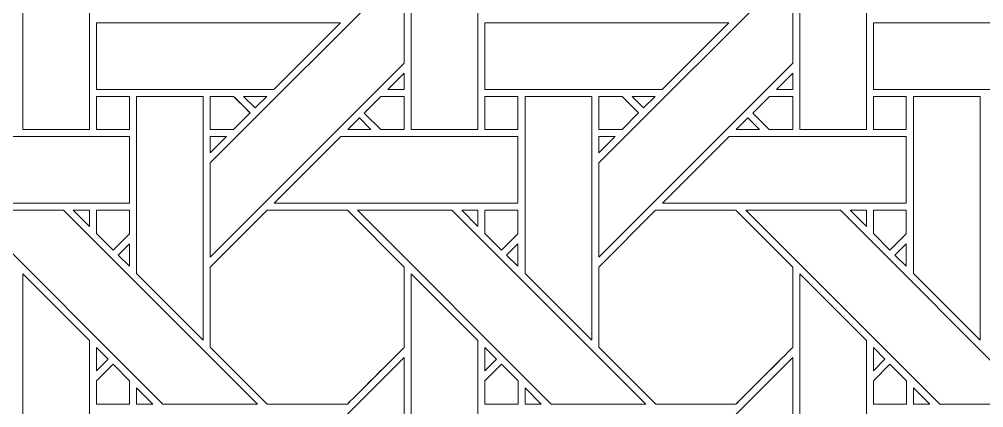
# Model space of a CAD drawing. Header units: inches. Extents: x 2.4 to 22.4, y -0.9 to 19.1.
# Drawn here: x 10.256 to 12.612, y 6.477 to 7.426 of the extents above; entities that cross this region are included whole.
import ezdxf

# ---------------------------------------------------------------- set-up
doc = ezdxf.new("R2010")
doc.units = ezdxf.units.IN
doc.header["$MEASUREMENT"] = 0
doc.layers.add('Design', color=7, linetype='Continuous', lineweight=0)

msp = doc.modelspace()

# ---------------------------------------------------------------- linework, layer by layer
at = {"layer": 'Design'}
for points, knots in [([(2.3829, 19.0948), (2.3829, 19.0948), (2.3829, -0.9052), (2.3829, -0.9052), (2.3829, -0.9052), (22.3829, -0.9052), (22.3829, -0.9052), (22.3829, -0.9052), (22.3829, 19.0948), (22.3829, 19.0948), (22.3829, 19.0948), (2.3829, 19.0948), (2.3829, 19.0948)], [0, 0, 0, 0, 1, 1, 1, 2, 2, 2, 3, 3, 3, 4, 4, 4, 4]), ([(3.3653, 18.1123), (3.3653, 18.1123), (3.3653, 0.0772), (3.3653, 0.0772), (3.3653, 0.0772), (21.4004, 0.0772), (21.4004, 0.0772), (21.4004, 0.0772), (21.4004, 18.1123), (21.4004, 18.1123), (21.4004, 18.1123), (3.3653, 18.1123), (3.3653, 18.1123)], [0, 0, 0, 0, 1, 1, 1, 2, 2, 2, 3, 3, 3, 4, 4, 4, 4]), ([(10.4278, 7.157), (10.4278, 7.157), (10.265, 7.157), (10.265, 7.157), (10.265, 7.157), (10.265, 7.7528), (10.265, 7.7528), (10.265, 7.7528), (10.4278, 7.5906), (10.4278, 7.5906), (10.4278, 7.5906), (10.4278, 7.157), (10.4278, 7.157)], [0, 0, 0, 0, 1, 1, 1, 2, 2, 2, 3, 3, 3, 4, 4, 4, 4]), ([(11.3765, 7.157), (11.3765, 7.157), (11.2137, 7.157), (11.2137, 7.157), (11.2137, 7.157), (11.2137, 7.7528), (11.2137, 7.7528), (11.2137, 7.7528), (11.3765, 7.5906), (11.3765, 7.5906), (11.3765, 7.5906), (11.3765, 7.157), (11.3765, 7.157)], [0, 0, 0, 0, 1, 1, 1, 2, 2, 2, 3, 3, 3, 4, 4, 4, 4]), ([(12.3252, 7.157), (12.3252, 7.157), (12.1625, 7.157), (12.1625, 7.157), (12.1625, 7.157), (12.1625, 7.7528), (12.1625, 7.7528), (12.1625, 7.7528), (12.3252, 7.5906), (12.3252, 7.5906), (12.3252, 7.5906), (12.3252, 7.157), (12.3252, 7.157)], [0, 0, 0, 0, 1, 1, 1, 2, 2, 2, 3, 3, 3, 4, 4, 4, 4]), ([(10.7229, 7.0756), (10.7229, 7.0756), (11.1966, 7.5492), (11.1966, 7.5492), (11.1966, 7.5492), (11.1966, 7.3192), (11.1966, 7.3192), (11.1966, 7.3192), (10.7229, 6.8455), (10.7229, 6.8455), (10.7229, 6.8455), (10.7229, 7.0756), (10.7229, 7.0756)], [0, 0, 0, 0, 1, 1, 1, 2, 2, 2, 3, 3, 3, 4, 4, 4, 4]), ([(11.6717, 7.0756), (11.6717, 7.0756), (12.1453, 7.5492), (12.1453, 7.5492), (12.1453, 7.5492), (12.1453, 7.3192), (12.1453, 7.3192), (12.1453, 7.3192), (11.6717, 6.8455), (11.6717, 6.8455), (11.6717, 6.8455), (11.6717, 7.0756), (11.6717, 7.0756)], [0, 0, 0, 0, 1, 1, 1, 2, 2, 2, 3, 3, 3, 4, 4, 4, 4]), ([(10.4451, 7.255), (10.4451, 7.255), (10.4451, 7.4177), (10.4451, 7.4177), (10.4451, 7.4177), (11.0408, 7.4177), (11.0408, 7.4177), (11.0408, 7.4177), (10.8781, 7.255), (10.8781, 7.255), (10.8781, 7.255), (10.4451, 7.255), (10.4451, 7.255)], [0, 0, 0, 0, 1, 1, 1, 2, 2, 2, 3, 3, 3, 4, 4, 4, 4]), ([(11.3938, 7.255), (11.3938, 7.255), (11.3938, 7.4177), (11.3938, 7.4177), (11.3938, 7.4177), (11.9895, 7.4177), (11.9895, 7.4177), (11.9895, 7.4177), (11.8268, 7.255), (11.8268, 7.255), (11.8268, 7.255), (11.3938, 7.255), (11.3938, 7.255)], [0, 0, 0, 0, 1, 1, 1, 2, 2, 2, 3, 3, 3, 4, 4, 4, 4]), ([(12.3425, 7.255), (12.3425, 7.255), (12.3425, 7.4177), (12.3425, 7.4177), (12.3425, 7.4177), (12.9382, 7.4177), (12.9382, 7.4177), (12.9382, 7.4177), (12.7755, 7.255), (12.7755, 7.255), (12.7755, 7.255), (12.3425, 7.255), (12.3425, 7.255)], [0, 0, 0, 0, 1, 1, 1, 2, 2, 2, 3, 3, 3, 4, 4, 4, 4]), ([(11.1568, 7.255), (11.1568, 7.255), (11.1966, 7.2948), (11.1966, 7.2948), (11.1966, 7.2948), (11.1966, 7.255), (11.1966, 7.255), (11.1966, 7.255), (11.1568, 7.255), (11.1568, 7.255)], [0, 0, 0, 0, 1, 1, 1, 2, 2, 2, 3, 3, 3, 3]), ([(12.1056, 7.255), (12.1056, 7.255), (12.1453, 7.2948), (12.1453, 7.2948), (12.1453, 7.2948), (12.1453, 7.255), (12.1453, 7.255), (12.1453, 7.255), (12.1056, 7.255), (12.1056, 7.255)], [0, 0, 0, 0, 1, 1, 1, 2, 2, 2, 3, 3, 3, 3]), ([(10.4451, 7.2377), (10.4451, 7.2377), (10.5253, 7.2377), (10.5253, 7.2377), (10.5253, 7.2377), (10.5253, 7.1569), (10.5253, 7.1569), (10.5253, 7.1569), (10.4451, 7.1569), (10.4451, 7.1569), (10.4451, 7.1569), (10.4451, 7.2377), (10.4451, 7.2377)], [0, 0, 0, 0, 1, 1, 1, 2, 2, 2, 3, 3, 3, 4, 4, 4, 4]), ([(10.4451, 7.2377), (10.4451, 7.2377), (10.5253, 7.2377), (10.5253, 7.2377), (10.5253, 7.2377), (10.5253, 7.1569), (10.5253, 7.1569), (10.5253, 7.1569), (10.4451, 7.1569), (10.4451, 7.1569), (10.4451, 7.1569), (10.4451, 7.2377), (10.4451, 7.2377)], [0, 0, 0, 0, 1, 1, 1, 2, 2, 2, 3, 3, 3, 4, 4, 4, 4]), ([(10.7058, 7.2377), (10.7058, 7.2377), (10.7058, 6.6426), (10.7058, 6.6426), (10.7058, 6.6426), (10.5429, 6.8055), (10.5429, 6.8055), (10.5429, 6.8055), (10.5429, 7.2377), (10.5429, 7.2377), (10.5429, 7.2377), (10.7058, 7.2377), (10.7058, 7.2377)], [0, 0, 0, 0, 1, 1, 1, 2, 2, 2, 3, 3, 3, 4, 4, 4, 4]), ([(10.78, 7.2377), (10.7851, 7.2326), (10.8159, 7.2018), (10.8203, 7.1974), (10.8203, 7.1974), (10.7799, 7.1569), (10.7799, 7.1569), (10.7799, 7.1569), (10.7229, 7.1569), (10.7229, 7.1569), (10.7229, 7.1569), (10.7229, 7.2377), (10.7229, 7.2377), (10.7229, 7.2377), (10.78, 7.2377), (10.78, 7.2377)], [0, 0, 0, 0, 1, 1, 1, 2, 2, 2, 3, 3, 3, 4, 4, 4, 5, 5, 5, 5]), ([(10.7229, 7.1569), (10.7229, 7.1569), (10.7229, 7.2377), (10.7229, 7.2377), (10.7229, 7.2377), (10.78, 7.2377), (10.78, 7.2377), (10.7855, 7.2323), (10.8203, 7.1974), (10.8203, 7.1974), (10.8203, 7.1974), (10.7799, 7.1569), (10.7799, 7.1569), (10.7799, 7.1569), (10.7229, 7.1569), (10.7229, 7.1569)], [0, 0, 0, 0, 1, 1, 1, 2, 2, 2, 3, 3, 3, 4, 4, 4, 5, 5, 5, 5]), ([(10.8044, 7.2377), (10.8044, 7.2377), (10.8608, 7.2377), (10.8608, 7.2377), (10.8608, 7.2377), (10.8325, 7.2096), (10.8325, 7.2096), (10.8325, 7.2096), (10.8044, 7.2377), (10.8044, 7.2377)], [0, 0, 0, 0, 1, 1, 1, 2, 2, 2, 3, 3, 3, 3]), ([(11.1395, 7.1569), (11.1395, 7.1569), (11.0991, 7.1973), (11.0991, 7.1973), (11.0991, 7.1973), (11.1396, 7.2377), (11.1396, 7.2377), (11.1396, 7.2377), (11.1966, 7.2377), (11.1966, 7.2377), (11.1966, 7.2377), (11.1966, 7.1569), (11.1966, 7.1569), (11.1966, 7.1569), (11.1395, 7.1569), (11.1395, 7.1569)], [0, 0, 0, 0, 1, 1, 1, 2, 2, 2, 3, 3, 3, 4, 4, 4, 5, 5, 5, 5]), ([(11.0991, 7.1973), (11.0991, 7.1973), (11.1396, 7.2377), (11.1396, 7.2377), (11.1396, 7.2377), (11.1966, 7.2377), (11.1966, 7.2377), (11.1966, 7.2377), (11.1966, 7.1569), (11.1966, 7.1569), (11.1966, 7.1569), (11.1395, 7.1569), (11.1395, 7.1569), (11.1395, 7.1569), (11.0991, 7.1973), (11.0991, 7.1973)], [0, 0, 0, 0, 1, 1, 1, 2, 2, 2, 3, 3, 3, 4, 4, 4, 5, 5, 5, 5]), ([(11.3938, 7.2377), (11.3938, 7.2377), (11.474, 7.2377), (11.474, 7.2377), (11.474, 7.2377), (11.474, 7.1569), (11.474, 7.1569), (11.474, 7.1569), (11.3938, 7.1569), (11.3938, 7.1569), (11.3938, 7.1569), (11.3938, 7.2377), (11.3938, 7.2377)], [0, 0, 0, 0, 1, 1, 1, 2, 2, 2, 3, 3, 3, 4, 4, 4, 4]), ([(11.3938, 7.1569), (11.3938, 7.1569), (11.3938, 7.2377), (11.3938, 7.2377), (11.3938, 7.2377), (11.474, 7.2377), (11.474, 7.2377), (11.474, 7.2377), (11.474, 7.1569), (11.474, 7.1569), (11.474, 7.1569), (11.3938, 7.1569), (11.3938, 7.1569)], [0, 0, 0, 0, 1, 1, 1, 2, 2, 2, 3, 3, 3, 4, 4, 4, 4]), ([(11.6545, 7.2377), (11.6545, 7.2377), (11.6545, 6.6426), (11.6545, 6.6426), (11.6545, 6.6426), (11.4916, 6.8055), (11.4916, 6.8055), (11.4916, 6.8055), (11.4916, 7.2377), (11.4916, 7.2377), (11.4916, 7.2377), (11.6545, 7.2377), (11.6545, 7.2377)], [0, 0, 0, 0, 1, 1, 1, 2, 2, 2, 3, 3, 3, 4, 4, 4, 4]), ([(11.7287, 7.2377), (11.7339, 7.2326), (11.7646, 7.2018), (11.7691, 7.1974), (11.7691, 7.1974), (11.7286, 7.1569), (11.7286, 7.1569), (11.7286, 7.1569), (11.6717, 7.1569), (11.6717, 7.1569), (11.6717, 7.1569), (11.6717, 7.2377), (11.6717, 7.2377), (11.6717, 7.2377), (11.7287, 7.2377), (11.7287, 7.2377)], [0, 0, 0, 0, 1, 1, 1, 2, 2, 2, 3, 3, 3, 4, 4, 4, 5, 5, 5, 5]), ([(11.6717, 7.1569), (11.6717, 7.1569), (11.6717, 7.2377), (11.6717, 7.2377), (11.6717, 7.2377), (11.7287, 7.2377), (11.7287, 7.2377), (11.734, 7.2325), (11.7648, 7.2017), (11.7691, 7.1974), (11.7691, 7.1974), (11.7286, 7.1569), (11.7286, 7.1569), (11.7286, 7.1569), (11.6717, 7.1569), (11.6717, 7.1569)], [0, 0, 0, 0, 1, 1, 1, 2, 2, 2, 3, 3, 3, 4, 4, 4, 5, 5, 5, 5]), ([(11.7531, 7.2377), (11.7531, 7.2377), (11.8096, 7.2377), (11.8096, 7.2377), (11.8096, 7.2377), (11.7813, 7.2096), (11.7813, 7.2096), (11.7813, 7.2096), (11.7531, 7.2377), (11.7531, 7.2377)], [0, 0, 0, 0, 1, 1, 1, 2, 2, 2, 3, 3, 3, 3]), ([(12.0882, 7.1569), (12.0882, 7.1569), (12.0479, 7.1973), (12.0479, 7.1973), (12.0479, 7.1973), (12.0883, 7.2377), (12.0883, 7.2377), (12.0883, 7.2377), (12.1453, 7.2377), (12.1453, 7.2377), (12.1453, 7.2377), (12.1453, 7.1569), (12.1453, 7.1569), (12.1453, 7.1569), (12.0882, 7.1569), (12.0882, 7.1569)], [0, 0, 0, 0, 1, 1, 1, 2, 2, 2, 3, 3, 3, 4, 4, 4, 5, 5, 5, 5]), ([(12.0479, 7.1973), (12.0479, 7.1973), (12.0883, 7.2377), (12.0883, 7.2377), (12.0883, 7.2377), (12.1453, 7.2377), (12.1453, 7.2377), (12.1453, 7.2377), (12.1453, 7.1569), (12.1453, 7.1569), (12.1453, 7.1569), (12.0882, 7.1569), (12.0882, 7.1569), (12.0882, 7.1569), (12.0479, 7.1973), (12.0479, 7.1973)], [0, 0, 0, 0, 1, 1, 1, 2, 2, 2, 3, 3, 3, 4, 4, 4, 5, 5, 5, 5]), ([(12.3425, 7.2377), (12.3425, 7.2377), (12.4228, 7.2377), (12.4228, 7.2377), (12.4228, 7.2377), (12.4228, 7.1569), (12.4228, 7.1569), (12.4228, 7.1569), (12.3425, 7.1569), (12.3425, 7.1569), (12.3425, 7.1569), (12.3425, 7.2377), (12.3425, 7.2377)], [0, 0, 0, 0, 1, 1, 1, 2, 2, 2, 3, 3, 3, 4, 4, 4, 4]), ([(12.3425, 7.1569), (12.3425, 7.1569), (12.3425, 7.2377), (12.3425, 7.2377), (12.3425, 7.2377), (12.4228, 7.2377), (12.4228, 7.2377), (12.4228, 7.2377), (12.4228, 7.1569), (12.4228, 7.1569), (12.4228, 7.1569), (12.3425, 7.1569), (12.3425, 7.1569)], [0, 0, 0, 0, 1, 1, 1, 2, 2, 2, 3, 3, 3, 4, 4, 4, 4]), ([(12.6032, 7.2377), (12.6032, 7.2377), (12.6032, 6.6426), (12.6032, 6.6426), (12.6032, 6.6426), (12.4403, 6.8055), (12.4403, 6.8055), (12.4403, 6.8055), (12.4403, 7.2377), (12.4403, 7.2377), (12.4403, 7.2377), (12.6032, 7.2377), (12.6032, 7.2377)], [0, 0, 0, 0, 1, 1, 1, 2, 2, 2, 3, 3, 3, 4, 4, 4, 4]), ([(11.1153, 7.157), (11.1153, 7.157), (11.0588, 7.157), (11.0588, 7.157), (11.0588, 7.157), (11.087, 7.1852), (11.087, 7.1852), (11.087, 7.1852), (11.1153, 7.157), (11.1153, 7.157)], [0, 0, 0, 0, 1, 1, 1, 2, 2, 2, 3, 3, 3, 3]), ([(12.064, 7.157), (12.064, 7.157), (12.0075, 7.157), (12.0075, 7.157), (12.0075, 7.157), (12.0358, 7.1852), (12.0358, 7.1852), (12.0358, 7.1852), (12.064, 7.157), (12.064, 7.157)], [0, 0, 0, 0, 1, 1, 1, 2, 2, 2, 3, 3, 3, 3]), ([(10.0929, 7.1398), (10.0929, 7.1398), (10.5253, 7.1398), (10.5253, 7.1398), (10.5253, 7.1398), (10.5253, 6.977), (10.5253, 6.977), (10.5253, 6.977), (9.93, 6.977), (9.93, 6.977), (9.93, 6.977), (10.0929, 7.1398), (10.0929, 7.1398)], [0, 0, 0, 0, 1, 1, 1, 2, 2, 2, 3, 3, 3, 4, 4, 4, 4]), ([(10.7628, 7.1398), (10.7628, 7.1398), (10.7229, 7.1), (10.7229, 7.1), (10.7229, 7.1), (10.7229, 7.1398), (10.7229, 7.1398), (10.7229, 7.1398), (10.7628, 7.1398), (10.7628, 7.1398)], [0, 0, 0, 0, 1, 1, 1, 2, 2, 2, 3, 3, 3, 3]), ([(10.8788, 6.977), (10.8788, 6.977), (11.0416, 7.1398), (11.0416, 7.1398), (11.0416, 7.1398), (11.4741, 7.1398), (11.4741, 7.1398), (11.4741, 7.1398), (11.4741, 6.977), (11.4741, 6.977), (11.4741, 6.977), (10.8788, 6.977), (10.8788, 6.977)], [0, 0, 0, 0, 1, 1, 1, 2, 2, 2, 3, 3, 3, 4, 4, 4, 4]), ([(11.7115, 7.1398), (11.7115, 7.1398), (11.6717, 7.1), (11.6717, 7.1), (11.6717, 7.1), (11.6717, 7.1398), (11.6717, 7.1398), (11.6717, 7.1398), (11.7115, 7.1398), (11.7115, 7.1398)], [0, 0, 0, 0, 1, 1, 1, 2, 2, 2, 3, 3, 3, 3]), ([(11.8275, 6.977), (11.8275, 6.977), (11.9904, 7.1398), (11.9904, 7.1398), (11.9904, 7.1398), (12.4228, 7.1398), (12.4228, 7.1398), (12.4228, 7.1398), (12.4228, 6.977), (12.4228, 6.977), (12.4228, 6.977), (11.8275, 6.977), (11.8275, 6.977)], [0, 0, 0, 0, 1, 1, 1, 2, 2, 2, 3, 3, 3, 4, 4, 4, 4]), ([(10.1334, 6.9599), (10.1334, 6.9599), (10.3643, 6.9599), (10.3643, 6.9599), (10.3643, 6.9599), (10.838, 6.4862), (10.838, 6.4862), (10.838, 6.4862), (10.6069, 6.4862), (10.6069, 6.4862), (10.6069, 6.4862), (10.1334, 6.9599), (10.1334, 6.9599)], [0, 0, 0, 0, 1, 1, 1, 2, 2, 2, 3, 3, 3, 4, 4, 4, 4]), ([(10.4279, 6.9599), (10.4279, 6.9599), (10.4279, 6.9201), (10.4279, 6.9201), (10.4279, 6.9201), (10.3884, 6.9599), (10.3884, 6.9599), (10.3884, 6.9599), (10.4279, 6.9599), (10.4279, 6.9599)], [0, 0, 0, 0, 1, 1, 1, 2, 2, 2, 3, 3, 3, 3]), ([(10.5253, 6.9599), (10.5253, 6.9599), (10.5253, 6.9023), (10.5253, 6.9023), (10.5253, 6.9023), (10.4854, 6.8623), (10.4854, 6.8623), (10.4854, 6.8623), (10.445, 6.9027), (10.445, 6.9027), (10.445, 6.9027), (10.445, 6.9599), (10.445, 6.9599), (10.445, 6.9599), (10.5253, 6.9599), (10.5253, 6.9599)], [0, 0, 0, 0, 1, 1, 1, 2, 2, 2, 3, 3, 3, 4, 4, 4, 5, 5, 5, 5]), ([(10.4854, 6.8623), (10.4854, 6.8623), (10.445, 6.9027), (10.445, 6.9027), (10.445, 6.9027), (10.445, 6.9599), (10.445, 6.9599), (10.445, 6.9599), (10.5253, 6.9599), (10.5253, 6.9599), (10.5253, 6.9599), (10.5253, 6.9023), (10.5253, 6.9023), (10.5253, 6.9023), (10.4854, 6.8623), (10.4854, 6.8623)], [0, 0, 0, 0, 1, 1, 1, 2, 2, 2, 3, 3, 3, 4, 4, 4, 5, 5, 5, 5]), ([(10.8616, 6.9598), (10.8616, 6.9598), (11.0578, 6.9598), (11.0578, 6.9598), (11.0578, 6.9598), (11.1966, 6.8211), (11.1966, 6.8211), (11.1966, 6.8211), (11.1966, 6.6249), (11.1966, 6.6249), (11.1788, 6.607), (11.0669, 6.4952), (11.0579, 6.4862), (11.0579, 6.4862), (10.8622, 6.4862), (10.8622, 6.4862), (10.8622, 6.4862), (10.7229, 6.6255), (10.7229, 6.6255), (10.7229, 6.6255), (10.7229, 6.8211), (10.7229, 6.8211), (10.7229, 6.8211), (10.8616, 6.9598), (10.8616, 6.9598)], [0, 0, 0, 0, 1, 1, 1, 2, 2, 2, 3, 3, 3, 4, 4, 4, 5, 5, 5, 6, 6, 6, 7, 7, 7, 8, 8, 8, 8]), ([(10.7229, 6.6255), (10.7229, 6.6255), (10.7229, 6.8211), (10.7229, 6.8211), (10.7229, 6.8211), (10.8616, 6.9598), (10.8616, 6.9598), (10.8616, 6.9598), (11.0578, 6.9598), (11.0578, 6.9598), (11.0578, 6.9598), (11.1966, 6.8211), (11.1966, 6.8211), (11.1966, 6.8211), (11.1966, 6.6249), (11.1966, 6.6249), (11.1784, 6.6066), (11.0666, 6.4949), (11.0579, 6.4862), (11.0579, 6.4862), (10.8622, 6.4862), (10.8622, 6.4862), (10.8622, 6.4862), (10.7229, 6.6255), (10.7229, 6.6255)], [0, 0, 0, 0, 1, 1, 1, 2, 2, 2, 3, 3, 3, 4, 4, 4, 5, 5, 5, 6, 6, 6, 7, 7, 7, 8, 8, 8, 8]), ([(11.0821, 6.9599), (11.0821, 6.9599), (11.313, 6.9599), (11.313, 6.9599), (11.313, 6.9599), (11.7867, 6.4862), (11.7867, 6.4862), (11.7867, 6.4862), (11.5557, 6.4862), (11.5557, 6.4862), (11.5557, 6.4862), (11.0821, 6.9599), (11.0821, 6.9599)], [0, 0, 0, 0, 1, 1, 1, 2, 2, 2, 3, 3, 3, 4, 4, 4, 4]), ([(11.3766, 6.9599), (11.3766, 6.9599), (11.3766, 6.9201), (11.3766, 6.9201), (11.3766, 6.9201), (11.3372, 6.9599), (11.3372, 6.9599), (11.3372, 6.9599), (11.3766, 6.9599), (11.3766, 6.9599)], [0, 0, 0, 0, 1, 1, 1, 2, 2, 2, 3, 3, 3, 3]), ([(11.474, 6.9599), (11.474, 6.9599), (11.474, 6.9023), (11.474, 6.9023), (11.474, 6.9023), (11.4341, 6.8623), (11.4341, 6.8623), (11.4341, 6.8623), (11.3938, 6.9027), (11.3938, 6.9027), (11.3938, 6.9027), (11.3938, 6.9599), (11.3938, 6.9599), (11.3938, 6.9599), (11.474, 6.9599), (11.474, 6.9599)], [0, 0, 0, 0, 1, 1, 1, 2, 2, 2, 3, 3, 3, 4, 4, 4, 5, 5, 5, 5]), ([(11.4341, 6.8623), (11.4341, 6.8623), (11.3938, 6.9027), (11.3938, 6.9027), (11.3938, 6.9027), (11.3938, 6.9599), (11.3938, 6.9599), (11.3938, 6.9599), (11.474, 6.9599), (11.474, 6.9599), (11.474, 6.9599), (11.474, 6.9023), (11.474, 6.9023), (11.474, 6.9023), (11.4341, 6.8623), (11.4341, 6.8623)], [0, 0, 0, 0, 1, 1, 1, 2, 2, 2, 3, 3, 3, 4, 4, 4, 5, 5, 5, 5]), ([(11.8104, 6.9598), (11.8104, 6.9598), (12.0066, 6.9598), (12.0066, 6.9598), (12.0066, 6.9598), (12.1453, 6.8211), (12.1453, 6.8211), (12.1453, 6.8211), (12.1453, 6.6249), (12.1453, 6.6249), (12.1275, 6.607), (12.0156, 6.4952), (12.0066, 6.4862), (12.0066, 6.4862), (11.8109, 6.4862), (11.8109, 6.4862), (11.8109, 6.4862), (11.6717, 6.6255), (11.6717, 6.6255), (11.6717, 6.6255), (11.6717, 6.8211), (11.6717, 6.8211), (11.6717, 6.8211), (11.8104, 6.9598), (11.8104, 6.9598)], [0, 0, 0, 0, 1, 1, 1, 2, 2, 2, 3, 3, 3, 4, 4, 4, 5, 5, 5, 6, 6, 6, 7, 7, 7, 8, 8, 8, 8]), ([(11.6717, 6.6255), (11.6717, 6.6255), (11.6717, 6.8211), (11.6717, 6.8211), (11.6717, 6.8211), (11.8104, 6.9598), (11.8104, 6.9598), (11.8104, 6.9598), (12.0066, 6.9598), (12.0066, 6.9598), (12.0066, 6.9598), (12.1453, 6.8211), (12.1453, 6.8211), (12.1453, 6.8211), (12.1453, 6.6249), (12.1453, 6.6249), (12.1272, 6.6066), (12.0153, 6.4949), (12.0066, 6.4862), (12.0066, 6.4862), (11.8109, 6.4862), (11.8109, 6.4862), (11.8109, 6.4862), (11.6717, 6.6255), (11.6717, 6.6255)], [0, 0, 0, 0, 1, 1, 1, 2, 2, 2, 3, 3, 3, 4, 4, 4, 5, 5, 5, 6, 6, 6, 7, 7, 7, 8, 8, 8, 8]), ([(12.0308, 6.9599), (12.0308, 6.9599), (12.2618, 6.9599), (12.2618, 6.9599), (12.2618, 6.9599), (12.7354, 6.4862), (12.7354, 6.4862), (12.7354, 6.4862), (12.5044, 6.4862), (12.5044, 6.4862), (12.5044, 6.4862), (12.0308, 6.9599), (12.0308, 6.9599)], [0, 0, 0, 0, 1, 1, 1, 2, 2, 2, 3, 3, 3, 4, 4, 4, 4]), ([(12.3253, 6.9599), (12.3253, 6.9599), (12.3253, 6.92), (12.3253, 6.92), (12.3253, 6.92), (12.2859, 6.9599), (12.2859, 6.9599), (12.2859, 6.9599), (12.3253, 6.9599), (12.3253, 6.9599)], [0, 0, 0, 0, 1, 1, 1, 2, 2, 2, 3, 3, 3, 3]), ([(12.4228, 6.9599), (12.4228, 6.9599), (12.4228, 6.9023), (12.4228, 6.9023), (12.4228, 6.9023), (12.3828, 6.8623), (12.3828, 6.8623), (12.3828, 6.8623), (12.3425, 6.9027), (12.3425, 6.9027), (12.3425, 6.9027), (12.3425, 6.9599), (12.3425, 6.9599), (12.3425, 6.9599), (12.4228, 6.9599), (12.4228, 6.9599)], [0, 0, 0, 0, 1, 1, 1, 2, 2, 2, 3, 3, 3, 4, 4, 4, 5, 5, 5, 5]), ([(12.3828, 6.8623), (12.3828, 6.8623), (12.3425, 6.9027), (12.3425, 6.9027), (12.3425, 6.9027), (12.3425, 6.9599), (12.3425, 6.9599), (12.3425, 6.9599), (12.4228, 6.9599), (12.4228, 6.9599), (12.4228, 6.9599), (12.4228, 6.9023), (12.4228, 6.9023), (12.4228, 6.9023), (12.3828, 6.8623), (12.3828, 6.8623)], [0, 0, 0, 0, 1, 1, 1, 2, 2, 2, 3, 3, 3, 4, 4, 4, 5, 5, 5, 5]), ([(10.5253, 6.878), (10.5253, 6.878), (10.5253, 6.8229), (10.5253, 6.8229), (10.5253, 6.8229), (10.4976, 6.8503), (10.4976, 6.8503), (10.4976, 6.8503), (10.5253, 6.878), (10.5253, 6.878)], [0, 0, 0, 0, 1, 1, 1, 2, 2, 2, 3, 3, 3, 3]), ([(11.4741, 6.878), (11.4741, 6.878), (11.4741, 6.8229), (11.4741, 6.8229), (11.4741, 6.8229), (11.4463, 6.8503), (11.4463, 6.8503), (11.4463, 6.8503), (11.4741, 6.878), (11.4741, 6.878)], [0, 0, 0, 0, 1, 1, 1, 2, 2, 2, 3, 3, 3, 3]), ([(12.4228, 6.878), (12.4228, 6.878), (12.4228, 6.8229), (12.4228, 6.8229), (12.4228, 6.8229), (12.395, 6.8503), (12.395, 6.8503), (12.395, 6.8503), (12.4228, 6.878), (12.4228, 6.878)], [0, 0, 0, 0, 1, 1, 1, 2, 2, 2, 3, 3, 3, 3]), ([(10.4278, 6.2082), (10.4278, 6.2082), (10.265, 6.2082), (10.265, 6.2082), (10.265, 6.2082), (10.265, 6.8041), (10.265, 6.8041), (10.265, 6.8041), (10.4278, 6.6419), (10.4278, 6.6419), (10.4278, 6.6419), (10.4278, 6.2082), (10.4278, 6.2082)], [0, 0, 0, 0, 1, 1, 1, 2, 2, 2, 3, 3, 3, 4, 4, 4, 4]), ([(11.3765, 6.2082), (11.3765, 6.2082), (11.2137, 6.2082), (11.2137, 6.2082), (11.2137, 6.2082), (11.2137, 6.8041), (11.2137, 6.8041), (11.2137, 6.8041), (11.3765, 6.6419), (11.3765, 6.6419), (11.3765, 6.6419), (11.3765, 6.2082), (11.3765, 6.2082)], [0, 0, 0, 0, 1, 1, 1, 2, 2, 2, 3, 3, 3, 4, 4, 4, 4]), ([(12.3252, 6.2082), (12.3252, 6.2082), (12.1625, 6.2082), (12.1625, 6.2082), (12.1625, 6.2082), (12.1625, 6.8041), (12.1625, 6.8041), (12.1625, 6.8041), (12.3252, 6.6419), (12.3252, 6.6419), (12.3252, 6.6419), (12.3252, 6.2082), (12.3252, 6.2082)], [0, 0, 0, 0, 1, 1, 1, 2, 2, 2, 3, 3, 3, 4, 4, 4, 4]), ([(10.4451, 6.5677), (10.4451, 6.5677), (10.4451, 6.6244), (10.4451, 6.6244), (10.4451, 6.6244), (10.4733, 6.5958), (10.4733, 6.5958), (10.4733, 6.5958), (10.4451, 6.5677), (10.4451, 6.5677)], [0, 0, 0, 0, 1, 1, 1, 2, 2, 2, 3, 3, 3, 3]), ([(11.3938, 6.5677), (11.3938, 6.5677), (11.3938, 6.6244), (11.3938, 6.6244), (11.3938, 6.6244), (11.422, 6.5958), (11.422, 6.5958), (11.422, 6.5958), (11.3938, 6.5677), (11.3938, 6.5677)], [0, 0, 0, 0, 1, 1, 1, 2, 2, 2, 3, 3, 3, 3]), ([(12.3425, 6.5677), (12.3425, 6.5677), (12.3425, 6.6244), (12.3425, 6.6244), (12.3425, 6.6244), (12.3707, 6.5958), (12.3707, 6.5958), (12.3707, 6.5958), (12.3425, 6.5677), (12.3425, 6.5677)], [0, 0, 0, 0, 1, 1, 1, 2, 2, 2, 3, 3, 3, 3]), ([(10.7229, 6.1269), (10.7229, 6.1269), (11.1966, 6.6005), (11.1966, 6.6005), (11.1966, 6.6005), (11.1966, 6.3705), (11.1966, 6.3705), (11.1966, 6.3705), (10.7229, 5.8968), (10.7229, 5.8968), (10.7229, 5.8968), (10.7229, 6.1269), (10.7229, 6.1269)], [0, 0, 0, 0, 1, 1, 1, 2, 2, 2, 3, 3, 3, 4, 4, 4, 4]), ([(11.6717, 6.1269), (11.6717, 6.1269), (12.1453, 6.6005), (12.1453, 6.6005), (12.1453, 6.6005), (12.1453, 6.3705), (12.1453, 6.3705), (12.1453, 6.3705), (11.6717, 5.8968), (11.6717, 5.8968), (11.6717, 5.8968), (11.6717, 6.1269), (11.6717, 6.1269)], [0, 0, 0, 0, 1, 1, 1, 2, 2, 2, 3, 3, 3, 4, 4, 4, 4]), ([(10.4451, 6.486), (10.4451, 6.486), (10.4451, 6.5433), (10.4451, 6.5433), (10.4451, 6.5433), (10.4854, 6.5836), (10.4854, 6.5836), (10.4854, 6.5836), (10.5257, 6.5433), (10.5257, 6.5433), (10.5257, 6.5433), (10.5257, 6.486), (10.5257, 6.486), (10.5257, 6.486), (10.4451, 6.486), (10.4451, 6.486)], [0, 0, 0, 0, 1, 1, 1, 2, 2, 2, 3, 3, 3, 4, 4, 4, 5, 5, 5, 5]), ([(10.4854, 6.5836), (10.4854, 6.5836), (10.5257, 6.5433), (10.5257, 6.5433), (10.5257, 6.5433), (10.5257, 6.486), (10.5257, 6.486), (10.5257, 6.486), (10.4451, 6.486), (10.4451, 6.486), (10.4451, 6.486), (10.4451, 6.5433), (10.4451, 6.5433), (10.4451, 6.5433), (10.4854, 6.5836), (10.4854, 6.5836)], [0, 0, 0, 0, 1, 1, 1, 2, 2, 2, 3, 3, 3, 4, 4, 4, 5, 5, 5, 5]), ([(11.3938, 6.486), (11.3938, 6.486), (11.3938, 6.5433), (11.3938, 6.5433), (11.3938, 6.5433), (11.4341, 6.5836), (11.4341, 6.5836), (11.4341, 6.5836), (11.4745, 6.5433), (11.4745, 6.5433), (11.4745, 6.5433), (11.4745, 6.486), (11.4745, 6.486), (11.4745, 6.486), (11.3938, 6.486), (11.3938, 6.486)], [0, 0, 0, 0, 1, 1, 1, 2, 2, 2, 3, 3, 3, 4, 4, 4, 5, 5, 5, 5]), ([(11.4341, 6.5836), (11.4341, 6.5836), (11.4745, 6.5433), (11.4745, 6.5433), (11.4745, 6.5433), (11.4745, 6.486), (11.4745, 6.486), (11.4745, 6.486), (11.3938, 6.486), (11.3938, 6.486), (11.3938, 6.486), (11.3938, 6.5433), (11.3938, 6.5433), (11.3938, 6.5433), (11.4341, 6.5836), (11.4341, 6.5836)], [0, 0, 0, 0, 1, 1, 1, 2, 2, 2, 3, 3, 3, 4, 4, 4, 5, 5, 5, 5]), ([(12.3425, 6.486), (12.3425, 6.486), (12.3425, 6.5433), (12.3425, 6.5433), (12.3425, 6.5433), (12.3829, 6.5836), (12.3829, 6.5836), (12.3829, 6.5836), (12.4232, 6.5433), (12.4232, 6.5433), (12.4232, 6.5433), (12.4232, 6.486), (12.4232, 6.486), (12.4232, 6.486), (12.3425, 6.486), (12.3425, 6.486)], [0, 0, 0, 0, 1, 1, 1, 2, 2, 2, 3, 3, 3, 4, 4, 4, 5, 5, 5, 5]), ([(12.3829, 6.5836), (12.3829, 6.5836), (12.4232, 6.5433), (12.4232, 6.5433), (12.4232, 6.5433), (12.4232, 6.486), (12.4232, 6.486), (12.4232, 6.486), (12.3425, 6.486), (12.3425, 6.486), (12.3425, 6.486), (12.3425, 6.5433), (12.3425, 6.5433), (12.3425, 6.5433), (12.3829, 6.5836), (12.3829, 6.5836)], [0, 0, 0, 0, 1, 1, 1, 2, 2, 2, 3, 3, 3, 4, 4, 4, 5, 5, 5, 5]), ([(10.5827, 6.4862), (10.5827, 6.4862), (10.543, 6.4862), (10.543, 6.4862), (10.543, 6.4862), (10.543, 6.526), (10.543, 6.526), (10.543, 6.526), (10.5827, 6.4862), (10.5827, 6.4862)], [0, 0, 0, 0, 1, 1, 1, 2, 2, 2, 3, 3, 3, 3]), ([(11.5314, 6.4862), (11.5314, 6.4862), (11.4917, 6.4862), (11.4917, 6.4862), (11.4917, 6.4862), (11.4917, 6.526), (11.4917, 6.526), (11.4917, 6.526), (11.5314, 6.4862), (11.5314, 6.4862)], [0, 0, 0, 0, 1, 1, 1, 2, 2, 2, 3, 3, 3, 3]), ([(12.4802, 6.4862), (12.4802, 6.4862), (12.4405, 6.4862), (12.4405, 6.4862), (12.4405, 6.4862), (12.4405, 6.526), (12.4405, 6.526), (12.4405, 6.526), (12.4802, 6.4862), (12.4802, 6.4862)], [0, 0, 0, 0, 1, 1, 1, 2, 2, 2, 3, 3, 3, 3])]:
    msp.add_open_spline(points, degree=3, knots=knots, dxfattribs=at)

doc.saveas('drawing.dxf')
